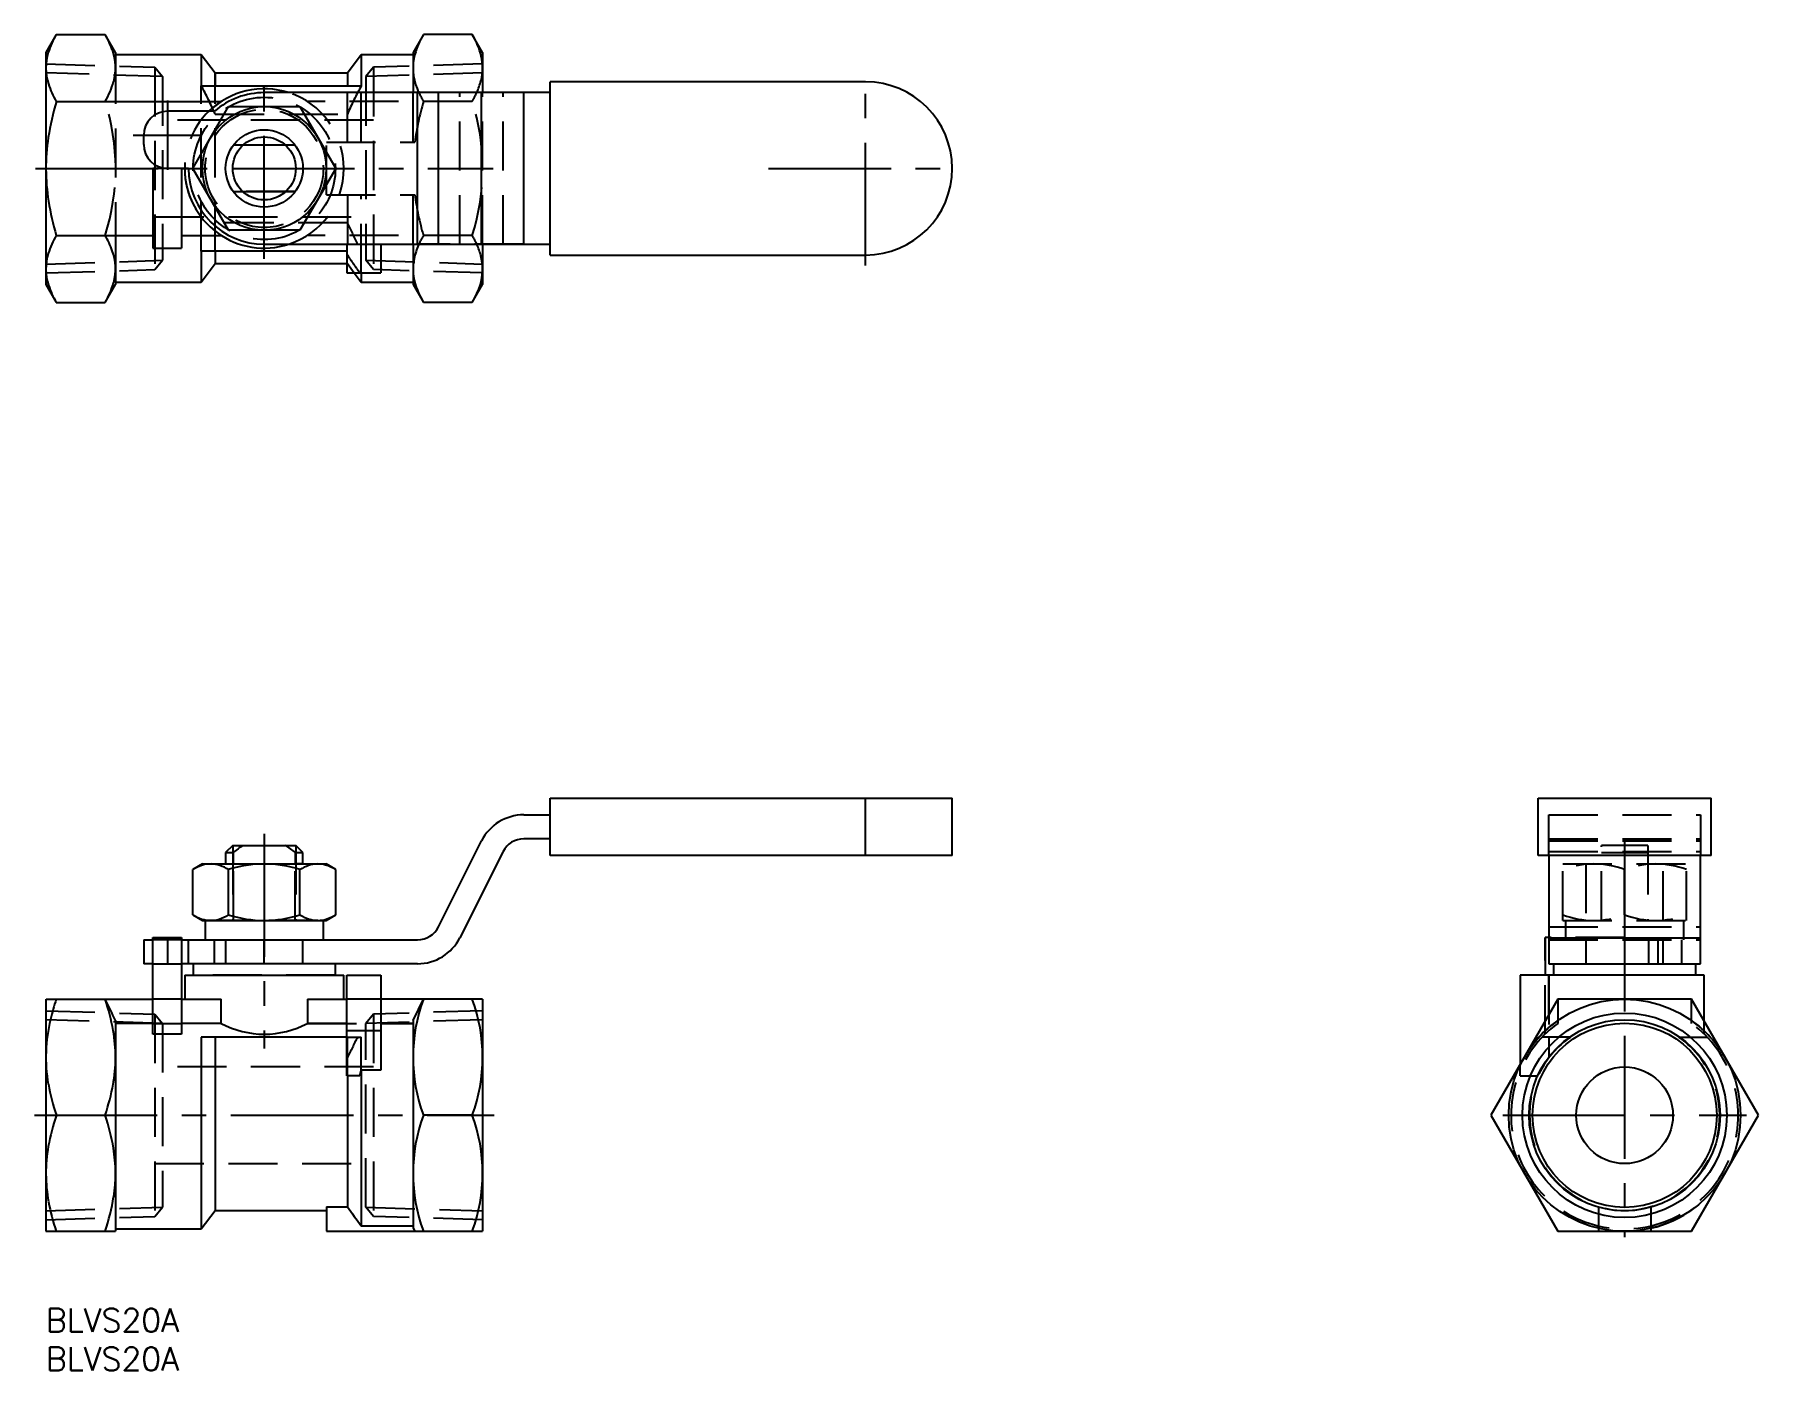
# Model space of a CAD drawing. Extents: x -1 to 222, y -8 to 165.
import ezdxf

# ---------------------------------------------------------------- set-up
doc = ezdxf.new("R2010")
doc.units = 0
doc.header["$LTSCALE"] = 0.5
doc.linetypes.add('CENTER', pattern=[50.8, 31.75, -6.35, 6.35, -6.35])
doc.linetypes.add('DASHED', pattern=[19.05, 12.7, -6.35])
for name, color, linetype in [('MSM_CENTER', 1, 'CENTER'), ('MSM_CONTINUOUS', 7, 'CONTINUOUS'), ('MSM_DASHED', 4, 'DASHED'), ('MSM_NARROW', 5, 'CONTINUOUS'), ('MSM_PART_NUMBER', 7, 'CONTINUOUS')]:
    doc.layers.add(name, color=color, linetype=linetype)
doc.styles.get("Standard").update_dxf_attribs({"font": 'txt.shx', "height": 3, "bigfont": 'bigfont.shx'})

# ---------------------------------------------------------------- blocks, each defined once
blk = doc.blocks.new('*U2')
at = {"layer": 'MSM_PART_NUMBER'}
blk.add_text('BLVS20A', height=3, dxfattribs=at).set_placement((0, -3))
blk = doc.blocks.new('*U3')
at = {"layer": 'MSM_PART_NUMBER'}
blk.add_text('BLVS20A', height=3, dxfattribs=at).set_placement((0, -8))

msp = doc.modelspace()

# ---------------------------------------------------------------- linework, layer by layer
at = {"layer": 'MSM_CENTER'}
for p, q in [((28.25, 135.77), (28.25, 159.11)), ((106.05, 134.87), (106.05, 160.01)), ((15.75, 147.27), (15.75, 156.21)), ((11.28, 151.74), (20.22, 151.74)), ((-1.37, 147.44), (57.87, 147.44)), ((93.48, 147.44), (118.62, 147.44)), ((28.25, 61.38), (28.25, 33.62)), ((204.26, 60.66), (204.26, 9.24)), ((-1.48, 25), (57.98, 25)), ((188.51, 25), (220.02, 25))]:
    msp.add_line(p, q, dxfattribs=at)
at = {"layer": 'MSM_CONTINUOUS'}
for p, q in [((1.34, 164.76), (0, 162.44)), ((1.34, 164.76), (7.66, 164.76)), ((9, 162.44), (7.66, 164.76)), ((48.84, 164.76), (47.5, 162.44)), ((55.16, 164.76), (48.84, 164.76)), ((56.5, 162.44), (55.16, 164.76)), ((0, 162.44), (0, 132.44)), ((9, 162.44), (9, 156.1)), ((20.1, 162.14), (9, 162.14)), ((21.9, 159.74), (20.1, 162.14)), ((20.1, 162.14), (20.1, 158.12)), ((40.8, 162.14), (39, 159.74)), ((47.5, 162.14), (40.8, 162.14)), ((40.8, 162.14), (40.8, 158.12)), ((47.5, 162.44), (47.5, 157.24)), ((56.5, 162.44), (56.5, 157.25)), ((39, 159.74), (21.9, 159.74)), ((21.9, 159.74), (21.9, 158.12)), ((39, 159.74), (39, 158.12)), ((65.25, 136.24), (65.25, 158.64)), ((106.05, 158.64), (65.25, 158.64)), ((20.1, 158.12), (40.8, 158.12)), ((65.25, 157.24), (28.25, 157.24)), ((48.09, 137.64), (48.09, 157.24)), ((50.77, 137.64), (50.77, 157.24)), ((56.37, 137.64), (56.37, 157.24)), ((61.82, 137.64), (61.82, 157.24)), ((1.34, 156.1), (22.67, 156.1)), ((21.83, 154.84), (15.75, 154.84)), ((19.01, 147.44), (23.63, 155.44)), ((23.63, 155.44), (32.87, 155.44)), ((32.87, 155.44), (37.49, 147.44)), ((12.65, 150.54), (12.65, 151.74)), ((32.25, 150.44), (24.25, 150.44)), ((13.85, 147.44), (13.85, 137.14)), ((18.45, 147.44), (13.85, 147.44)), ((17.55, 147.44), (17.55, 137.14)), ((23.63, 139.44), (19.01, 147.44)), ((37.49, 147.44), (32.87, 139.44)), ((24.25, 144.44), (32.25, 144.44)), ((1.34, 138.78), (13.85, 138.78)), ((9, 138.78), (9, 132.44)), ((17.55, 138.78), (22.67, 138.78)), ((32.87, 139.44), (23.63, 139.44)), ((13.85, 137.14), (17.55, 137.14)), ((38.95, 136.76), (20.1, 136.76)), ((20.1, 136.76), (20.1, 132.74)), ((21.9, 136.76), (21.9, 135.14)), ((28.25, 137.64), (65.25, 137.64)), ((38.95, 137.64), (38.95, 133.94)), ((43.35, 137.64), (43.35, 133.94)), ((47.5, 137.63), (47.5, 132.44)), ((56.5, 137.63), (56.5, 132.44)), ((65.25, 136.24), (106.05, 136.24)), ((20.1, 132.74), (21.9, 135.14)), ((21.9, 135.14), (38.95, 135.14)), ((38.95, 133.94), (43.35, 133.94)), ((39.9, 133.94), (40.8, 132.74)), ((40.8, 133.94), (40.8, 132.74)), ((0, 132.44), (1.34, 130.12)), ((7.66, 130.12), (9, 132.44)), ((9, 132.74), (20.1, 132.74)), ((40.8, 132.74), (47.5, 132.74)), ((47.5, 132.44), (48.84, 130.12)), ((55.16, 130.12), (56.5, 132.44)), ((1.34, 130.12), (7.66, 130.12)), ((55.16, 130.12), (48.84, 130.12)), ((65.25, 58.6), (65.25, 66)), ((65.25, 66), (117.25, 66)), ((106.05, 58.6), (106.05, 66)), ((117.25, 58.6), (117.25, 66)), ((193.06, 58.6), (193.06, 66)), ((193.06, 66), (215.46, 66)), ((215.46, 58.6), (215.46, 66)), ((61.82, 63.85), (65.25, 63.85)), ((50.77, 49.35), (56.37, 60.49)), ((65.25, 60.75), (61.82, 60.75)), ((24.17, 59.9), (23.25, 58.98)), ((23.25, 58.98), (23.25, 57.5)), ((23.25, 58.98), (24.25, 58.98)), ((24.17, 59.9), (32.33, 59.9)), ((24.25, 57.5), (24.25, 58.98)), ((32.25, 58.98), (33.25, 58.98)), ((32.25, 58.98), (32.25, 57.5)), ((33.25, 58.98), (32.33, 59.9)), ((33.25, 57.5), (33.25, 58.98)), ((59.14, 59.1), (53.54, 47.96)), ((117.25, 58.6), (65.25, 58.6)), ((215.46, 58.6), (193.06, 58.6)), ((194.46, 58.6), (194.46, 44.6)), ((214.06, 44.6), (214.06, 58.6)), ((20.25, 57.5), (19.01, 56.79)), ((19.01, 50.91), (19.01, 56.79)), ((20.25, 57.5), (36.25, 57.5)), ((23.63, 50.91), (23.63, 56.79)), ((32.87, 50.91), (32.87, 56.79)), ((37.49, 56.79), (36.25, 57.5)), ((37.49, 50.91), (37.49, 56.79)), ((19.01, 50.91), (20.25, 50.2)), ((20.25, 50.2), (36.25, 50.2)), ((20.6, 50.2), (20.6, 47.7)), ((35.9, 47.7), (35.9, 50.2)), ((36.25, 50.2), (37.49, 50.91)), ((12.65, 47.7), (12.65, 44.6)), ((12.65, 47.7), (13.85, 47.7)), ((13.85, 35.49), (13.85, 48)), ((13.85, 48), (17.55, 48)), ((17.55, 48), (17.55, 35.49)), ((17.55, 47.7), (48.09, 47.7)), ((18.45, 44.6), (18.45, 47.7)), ((28.25, 44.6), (28.25, 47.7)), ((193.96, 48), (193.96, 43.1)), ((194.46, 48), (193.96, 48)), ((194.46, 47.96), (214.06, 47.96)), ((13.85, 44.6), (12.65, 44.6)), ((48.09, 44.6), (17.55, 44.6)), ((17.95, 43.1), (17.95, 40)), ((17.95, 43.1), (38.55, 43.1)), ((19.05, 44.6), (19.05, 43.1)), ((37.45, 43.1), (37.45, 44.6)), ((38.55, 40), (38.55, 43.1)), ((38.95, 30.1), (38.95, 43.1)), ((38.95, 43.1), (43.35, 43.1)), ((43.35, 43.1), (43.35, 30.82)), ((214.56, 43.1), (190.76, 43.1)), ((190.76, 43.1), (190.76, 31.62)), ((194.46, 44.6), (214.06, 44.6)), ((194.46, 38.03), (194.46, 43.1)), ((195.06, 44.6), (195.06, 43.1)), ((213.46, 43.1), (213.46, 44.6)), ((214.56, 37.16), (214.56, 43.1)), ((0, 40), (0, 10)), ((0.04, 40), (13.85, 40)), ((17.55, 40), (22.67, 40)), ((22.67, 36.88), (22.67, 40)), ((33.83, 40), (38.95, 40)), ((33.83, 40), (33.83, 36.88)), ((56.5, 40), (43.35, 40)), ((47.5, 37.25), (48.84, 40)), ((56.5, 40), (56.5, 10)), ((195.6, 40), (186.94, 25)), ((212.92, 40), (195.6, 40)), ((221.58, 25), (212.92, 40)), ((9, 37.25), (9, 10)), ((13.85, 36.88), (9, 36.88)), ((22.67, 36.88), (17.55, 36.88)), ((38.95, 36.88), (33.83, 36.88)), ((47.5, 36.88), (43.35, 36.88)), ((47.5, 37.25), (47.5, 10.39)), ((17.55, 35.49), (13.85, 35.49)), ((38.95, 35.1), (20.1, 35.1)), ((20.1, 35.1), (20.1, 10.3)), ((21.9, 35.1), (21.9, 12.7)), ((40.6, 30.1), (38.95, 30.1)), ((39, 30.1), (39, 13.18)), ((40.6, 30.1), (40.8, 30.82)), ((43.35, 30.82), (40.8, 30.82)), ((40.8, 30.82), (40.8, 10.7)), ((1.34, 25), (7.66, 25)), ((55.16, 25), (48.84, 25)), ((186.94, 25), (195.6, 10)), ((212.92, 10), (221.58, 25)), ((20.1, 10.3), (21.9, 12.7)), ((21.9, 12.7), (36.3, 12.7)), ((36.3, 13.18), (36.3, 10)), ((36.3, 13.18), (39, 13.18)), ((0, 10), (9, 10)), ((9, 10.3), (20.1, 10.3)), ((36.3, 10), (56.49, 10)), ((40.8, 10.7), (47.5, 10.7)), ((47.5, 10.39), (47.72, 10)), ((195.6, 10), (212.92, 10))]:
    msp.add_line(p, q, dxfattribs=at)
for centre, radius in [((28.25, 147.44), 8), ((28.25, 147.44), 5), ((204.26, 25), 15), ((204.26, 25), 12.36), ((204.26, 25), 11.91), ((204.26, 25), 6.25)]:
    msp.add_circle(centre, radius, dxfattribs=at)
for centre, radius, start, end in [((10.77, 159.17), 10.97, 149.3294, 162.6901), ((-2.15, 158.98), 11.38, 19.4036, 30.5108), ((57.65, 159.45), 10.28, 148.9261, 164.5403), ((46.54, 159.54), 10.08, 13.8723, 31.176), ((6.77, 160.43), 6.77, 162.8062, 197.703), ((2.19, 160.44), 6.81, 344.9186, 19.9418), ((54.35, 160.41), 6.85, 164.9096, 202.5401), ((49.84, 160.43), 6.66, 345.8558, 13.2837), ((-1.55, 161.58), 10.71, 329.2427, 344.2236), ((46.26, 161.44), 10.37, 336.1346, 345.2853), ((106.05, 147.44), 11.2, 270, 90), ((11.05, 161.82), 11.27, 197.8176, 210.5089), ((28.25, 147.44), 10.3, 72.0743, 134.0736), ((28.25, 147.44), 9.8, 90, 130.9657), ((59.38, 162.25), 12.2, 201.4709, 204.243), ((36.29, 145.88), 36.41, 163.6946, 171.2161), ((15.75, 151.74), 3.1, 90, 180), ((26.62, 147.44), 26.62, 171.357, 189.1449), ((15.75, 150.54), 3.1, 180, 270), ((28.25, 147.44), 10.3, 180, 287.9257), ((28.25, 147.44), 9.8, 180, 270), ((36.79, 149.13), 36.93, 189.2249, 196.2701), ((11.09, 133.04), 11.32, 149.5362, 162.4832), ((-2.17, 132.99), 11.41, 19.536, 30.5011), ((6.78, 134.45), 6.78, 162.82, 198.1838), ((2.22, 134.46), 6.78, 344.8342, 20.2076), ((57.46, 133.57), 10.07, 156.5594, 167.4109), ((45.83, 133.25), 10.85, 15.3308, 23.8519), ((49.51, 134.41), 6.99, 333.1383, 14.1731), ((54.25, 134.43), 6.75, 168.5824, 200.2579), ((11.04, 135.84), 11.26, 198.1548, 210.5351), ((-1.55, 135.6), 10.71, 329.2427, 344.2236), ((58.79, 135.97), 11.54, 199.5973, 210.4398), ((42.96, 137.14), 14.08, 330.0661, 335.2601), ((61.82, 57.75), 6.1, 90, 153.3), ((61.82, 57.75), 3, 90, 153.3), ((36.58, 43.72), 19.62, 124.4399, 128.9373), ((19.92, 43.72), 19.62, 51.0627, 55.5601), ((21.95, 51.86), 5.74, 107.2616, 120.8076), ((21.32, 53.87), 3.63, 70.7182, 107.2766), ((20.52, 51.5), 6.13, 59.5442, 70.9795), ((28.25, 42.21), 15.29, 72.412, 107.588), ((35.98, 51.5), 6.13, 109.0205, 120.4558), ((35.17, 53.88), 3.62, 73.679, 109.3042), ((34.54, 51.83), 5.76, 59.2758, 73.4114), ((21.99, 55.91), 5.82, 239.2579, 251.9645), ((21.32, 53.82), 3.62, 251.6964, 287.2997), ((20.64, 55.96), 5.86, 287.41, 300.6592), ((28.25, 65.49), 15.29, 252.412, 287.588), ((35.87, 55.99), 5.9, 239.4387, 253.2484), ((35.18, 53.79), 3.59, 253.6231, 287.3541), ((34.5, 55.96), 5.86, 287.4105, 300.6587), ((48.09, 50.7), 3, 270, 333.3), ((48.09, 50.7), 6.1, 270, 333.3), ((29.5, 30.54), 29.71, 161.4386, 166.6423), ((-110.95, -19.43), 132.67, 25.2925, 26.6146), ((-18.02, 31.25), 27.13, 10.003, 18.8162), ((69.16, 32.5), 21.66, 159.7438, 200.2562), ((34.84, 32.5), 21.66, 339.7438, 20.2562), ((20.24, 32.52), 20.24, 166.0356, 189.9162), ((-10.99, 32.5), 19.99, 349.7277, 9.9783), ((28.25, 47.37), 11.88, 242.0036, 297.9964), ((27.95, 33.99), 28.08, 190.1531, 198.6662), ((-18.86, 33.97), 27.99, 341.3201, 349.8607), ((27.52, 16.12), 27.64, 161.2662, 169.9146), ((-18.15, 16.23), 27.26, 9.5623, 18.7672), ((69.16, 17.5), 21.66, 159.7438, 200.2562), ((34.84, 17.5), 21.66, 339.7455, 20.2545), ((20.01, 17.5), 20.01, 170.0267, 190.5528), ((-10.86, 17.5), 19.86, 351.1542, 9.4456), ((27.63, 18.91), 27.76, 190.5476, 198.7327), ((-18.05, 18.74), 27.15, 341.2203, 350.896), ((492.24, 340.52), 559.09, 215.8379, 216.1521)]:
    msp.add_arc(centre, radius, start, end, dxfattribs=at)
at = {"layer": 'MSM_DASHED'}
for p, q in [((0, 160.96), (14.1, 160.52)), ((9, 162.14), (9, 132.74)), ((56.5, 160.96), (42.4, 160.52)), ((15.1, 159.32), (0, 159.79)), ((14.1, 160.52), (14.1, 134.36)), ((14.1, 160.52), (15.1, 159.32)), ((15.1, 159.32), (15.1, 135.56)), ((21.9, 136.76), (21.9, 159.74)), ((39, 150.84), (39, 159.74)), ((42.4, 160.52), (41.4, 159.32)), ((56.5, 159.79), (41.4, 159.32)), ((41.4, 159.32), (41.4, 135.56)), ((42.4, 160.52), (42.4, 134.36)), ((20.1, 136.76), (20.1, 158.12)), ((40.8, 150.84), (40.8, 158.12)), ((47.5, 150.84), (47.5, 157.24)), ((53.54, 137.64), (53.54, 157.24)), ((56.5, 137.64), (56.5, 157.25)), ((59.14, 137.64), (59.14, 157.24)), ((21.9, 154.46), (39, 154.46)), ((55.16, 156.1), (33.83, 156.1)), ((42.4, 153.69), (14.1, 153.69)), ((36.3, 150.84), (47.72, 150.84)), ((36.3, 144.04), (36.3, 150.84)), ((32.25, 144.44), (24.25, 144.44)), ((36.3, 144.04), (47.72, 144.04)), ((39, 144.04), (39, 135.14)), ((40.8, 133.94), (40.8, 144.04)), ((47.5, 137.63), (47.5, 144.04)), ((14.1, 141.19), (42.4, 141.19)), ((39, 140.42), (21.9, 140.42)), ((55.16, 138.78), (33.83, 138.78)), ((38.95, 137.64), (39, 137.64)), ((39, 136.25), (38.95, 136.25)), ((61.82, 137.64), (48.09, 137.64)), ((0, 135.08), (15.1, 135.56)), ((0, 133.92), (14.1, 134.36)), ((14.1, 134.36), (15.1, 135.56)), ((38.95, 135.14), (39, 135.14)), ((39, 135.14), (39.9, 133.94)), ((41.4, 135.56), (56.5, 135.08)), ((42.4, 134.36), (41.4, 135.56)), ((56.5, 133.92), (42.4, 134.36)), ((194.46, 63.85), (214.06, 63.85)), ((194.46, 58.6), (194.46, 63.85)), ((214.06, 63.85), (214.06, 58.6)), ((194.46, 60.75), (214.06, 60.75)), ((194.46, 60.49), (214.06, 60.49)), ((24.17, 59.9), (24.17, 50.2)), ((32.33, 59.9), (32.33, 50.2)), ((194.46, 59.1), (214.06, 59.1)), ((201.26, 50.2), (201.26, 59.9)), ((207.26, 59.9), (201.26, 59.9)), ((201.26, 58.98), (207.26, 58.98)), ((207.26, 59.9), (207.26, 50.2)), ((24.25, 50.2), (24.25, 57.5)), ((33.25, 57.5), (32.25, 57.5)), ((32.25, 50.2), (32.25, 57.5)), ((196.26, 57.5), (212.26, 57.5)), ((196.26, 50.2), (196.26, 57.5)), ((199.26, 57.5), (199.26, 50.2)), ((204.26, 50.91), (204.26, 56.79)), ((209.26, 50.2), (209.26, 57.5)), ((212.26, 50.2), (212.26, 57.5)), ((35.18, 50.2), (20.6, 50.2)), ((194.46, 49.35), (214.06, 49.35)), ((196.26, 50.2), (212.26, 50.2)), ((196.61, 50.2), (196.61, 47.7)), ((211.91, 47.7), (211.91, 50.2)), ((17.55, 47.7), (13.85, 47.7)), ((15.75, 44.6), (15.75, 47.7)), ((21.83, 44.6), (21.83, 47.7)), ((23.25, 47.7), (23.25, 44.6)), ((33.25, 44.6), (33.25, 47.7)), ((193.96, 35.49), (193.96, 48)), ((204.26, 48), (194.46, 48)), ((194.46, 47.7), (214.06, 47.7)), ((199.26, 47.7), (199.26, 44.6)), ((204.26, 48), (204.26, 40)), ((207.36, 47.7), (207.36, 44.6)), ((208.56, 47.7), (208.56, 44.6)), ((209.26, 44.6), (209.26, 47.7)), ((211.66, 44.6), (211.66, 47.7)), ((13.85, 44.6), (17.55, 44.6)), ((37.45, 43.1), (19.05, 43.1)), ((214.56, 43.1), (193.96, 43.1)), ((194.46, 43.1), (194.46, 35.96)), ((0, 38.52), (14.1, 38.08)), ((17.55, 40), (13.85, 40)), ((14.1, 38.08), (14.1, 11.92)), ((14.1, 38.08), (15.1, 36.88)), ((43.35, 40), (38.95, 40)), ((42.4, 38.08), (41.4, 36.88)), ((56.5, 38.52), (42.4, 38.08)), ((42.4, 38.08), (42.4, 11.92)), ((195.6, 40), (195.6, 36.88)), ((212.92, 36.88), (212.92, 40)), ((15.1, 36.88), (0, 37.36)), ((13.85, 36.88), (17.55, 36.88)), ((15.1, 36.88), (15.1, 13.12)), ((33.83, 36.88), (47.5, 36.88)), ((38.95, 35.96), (43.35, 35.96)), ((56.5, 37.36), (41.4, 36.88)), ((41.4, 13.12), (41.4, 36.88)), ((214.56, 35.49), (214.56, 37.16)), ((38.95, 35.1), (40.8, 35.1)), ((39, 30.1), (39, 35.1)), ((40.8, 30.82), (40.8, 35.1)), ((197.24, 35.1), (193.58, 35.1)), ((194.46, 35.1), (194.46, 32.43)), ((211.28, 35.1), (214.94, 35.1)), ((42.4, 31.25), (14.1, 31.25)), ((38.95, 32.43), (39, 32.43)), ((190.76, 30.1), (190.76, 31.62)), ((190.76, 30.1), (193.07, 30.1)), ((14.1, 18.75), (42.4, 18.75)), ((0, 12.64), (15.1, 13.12)), ((0, 11.48), (14.1, 11.92)), ((14.1, 11.92), (15.1, 13.12)), ((41.4, 13.12), (56.5, 12.64)), ((42.4, 11.92), (41.4, 13.12)), ((56.5, 11.48), (42.4, 11.92)), ((200.86, 13.18), (200.86, 10)), ((207.66, 13.18), (207.66, 10))]:
    msp.add_line(p, q, dxfattribs=at)
for radius in [9.2, 7.65]:
    msp.add_circle((28.25, 147.44), radius, dxfattribs=at)
for centre, radius, start, end in [((-17.85, 137.17), 43.35, 23.51, 28.9054), ((28.25, 147.44), 10.3, 287.9257, 72.0743), ((78.75, 137.17), 43.35, 151.0946, 156.49), ((59.38, 162.25), 12.2, 204.243, 210.2669), ((46.26, 161.44), 10.37, 329.0386, 336.1346), ((-19.66, 147.44), 28.66, 342.412, 17.588), ((28.25, 147.44), 10.3, 122.7752, 237.2248), ((85.57, 145.53), 38.22, 163.9448, 172.0144), ((27.84, 147.44), 28.66, 342.412, 17.588), ((83.86, 148.99), 36.48, 187.7933, 196.2475), ((78.03, 157.4), 42.56, 203.5126, 207.6625), ((57.46, 133.57), 10.07, 148.8914, 156.5594), ((45.83, 133.25), 10.85, 23.8519, 30.628), ((231.08, 267.76), 232.79, 214.3984, 215.0895), ((200.26, 45.97), 11.53, 69.7026, 110.2974), ((208.26, 45.95), 11.55, 69.7455, 110.2545), ((200.26, 61.75), 11.55, 249.7455, 290.2545), ((208.26, 61.75), 11.55, 249.7438, 290.2562), ((204.26, 25), 14.7, 126.0955, 53.9045), ((204.26, 25), 15, 125.2644, 150), ((204.26, 25), 15, 30, 54.7356), ((78.8, 14.23), 43.76, 151.5223, 155.4253), ((204.26, 25), 12.3, 124.8011, 55.1989), ((204.26, 25), 15, 283.1009, 330)]:
    msp.add_arc(centre, radius, start, end, dxfattribs=at)
at = {"layer": 'MSM_NARROW'}
for centre, radius in [((28.25, 147.44), 4.08), ((204.26, 25), 13.22)]:
    msp.add_circle(centre, radius, dxfattribs=at)

# ---------------------------------------------------------------- block references
at = {"layer": 'MSM_CONTINUOUS'}
for name in ['*U2', '*U3']:
    msp.add_blockref(name, (0, 0), dxfattribs=at)

doc.saveas('drawing.dxf')
